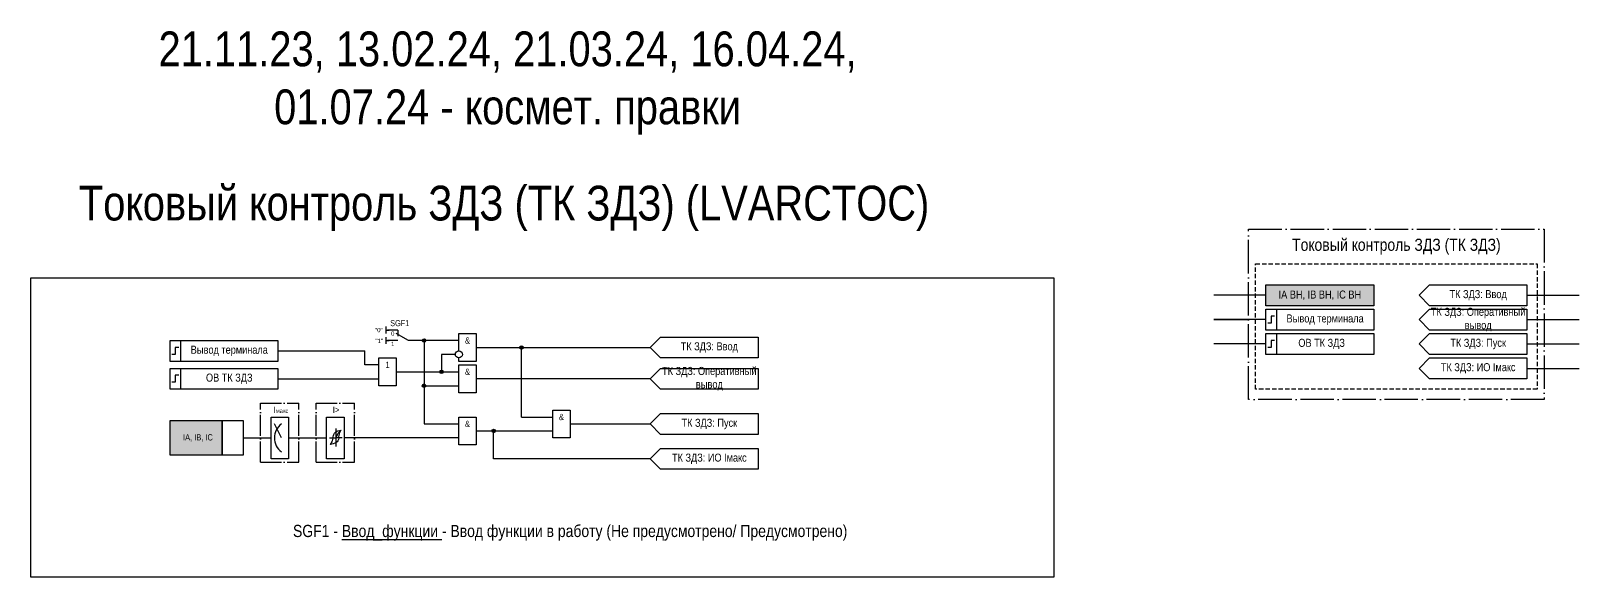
# Model space of a CAD drawing. Header units: millimetres. Extents: x 0 to 924, y 0 to 157.
# Drawn here: x 0 to 445, y 0 to 157 of the extents above; entities that cross this region are included whole.
import ezdxf
from ezdxf.enums import TextEntityAlignment as Align

# ---------------------------------------------------------------- set-up
doc = ezdxf.new("R2010")
doc.units = ezdxf.units.MM
doc.linetypes.add('ACAD_ISO04W100', pattern=[30, 24, -3, 0, -3])
doc.linetypes.add('штриховая2', pattern=[0.375, 0.25, -0.125])
doc.layers.add('TEXT', color=7, linetype='Continuous', lineweight=25)
doc.layers.add('Основная', color=7, linetype='Continuous')
doc.styles.add('1.8_Gost_RD', font='ARIALN.TTF', dxfattribs={"height": 1.8})
doc.styles.add('2.5_Gost_RD', font='ARIALN.TTF', dxfattribs={"height": 2.5})
doc.styles.add('3.5_Gost_RD', font='ARIALN.TTF', dxfattribs={"height": 3.5})
doc.styles.add('Вывод', font='ARIALN.TTF', dxfattribs={"height": 2.5})
doc.styles.add('Компонент', font='ARIALN.TTF', dxfattribs={"height": 3.5})

# ---------------------------------------------------------------- blocks, each defined once
blk = doc.blocks.new('*U79')
at = {"layer": 'Основная', "color": 0}
blk.add_line((0, 0), (7, 4), dxfattribs=at)
at = {"layer": 'Основная', "ltscale": 0.35}
blk.add_line((6, 6), (6, 2.5), dxfattribs=at)
blk = doc.blocks.new('*U81')
at = {"layer": 'Основная', "color": 0}
for p, q in [((-3, 6), (-9, 6)), ((-3, 0), (-9, 0)), ((9, 0), (3, 0))]:
    blk.add_line(p, q, dxfattribs=at)
at = {"layer": 'Основная', "ltscale": 0.25, "xscale": -1}
blk.add_blockref('*U79', (3, 0), dxfattribs=at)
at = {"layer": 'Основная'}
for tag, height, style, p in [('ОУ', 3.5, 'Компонент', (-2, 10)), ('В1', 2.5, 'Вывод', (-14, 6)), ('В2', 2.5, 'Вывод', (-6, 4)), ('В3', 2.5, 'Вывод', (-6, -2))]:
    blk.add_attdef(tag, text='', height=height, dxfattribs=dict(at, style=style)).set_placement(p, align=Align.MIDDLE_CENTER)
blk = doc.blocks.new('Точка')
at = {"ltscale": 100}
h = blk.add_hatch(color=256, dxfattribs=at)
h.dxf.hatch_style = 1
edge = h.paths.add_edge_path()
edge.add_arc((0, 0), 0.5, 0, 360)
blk.add_circle((0, 0), 0.5, dxfattribs=at)
blk = doc.blocks.new('*U70')
at = {"layer": 'Основная', "linetype": 'ACAD_ISO04W100', "ltscale": 0.25}
for p, q in [((0, 0), (11, 0)), ((0, -17), (0, 0)), ((11, -17), (11, 0)), ((0, -17), (11, -17))]:
    blk.add_line(p, q, dxfattribs=at)
at = {"layer": 'Основная', "style": 'Компонент'}
blk.add_attdef('ОУ', text='', height=3.5, dxfattribs=at).set_placement((11, 0), align=Align.MIDDLE_CENTER)

msp = doc.modelspace()

# ---------------------------------------------------------------- hatches: boundary and pattern name
at = {"ltscale": 100, "true_color": 0xef8637}
h = msp.add_hatch(color=30, dxfattribs=at)
h.dxf.hatch_style = 1
h.paths.add_polyline_path([(355, 84), (386, 84), (386, 78), (355, 78)])
at = {"ltscale": 100, "true_color": 0xf7941d}
h = msp.add_hatch(color=30, dxfattribs=at)
h.dxf.hatch_style = 1
h.paths.add_polyline_path([(40, 45), (55, 45), (55, 35), (40, 35)])

# ---------------------------------------------------------------- linework, layer by layer
at = {"ltscale": 100}
for p, q in [((355, 81), (340, 81)), ((430, 81), (445, 81)), ((102, 72), (102, 70)), ((355, 74), (340, 74)), ((340, 74), (350, 74)), ((430, 74), (445, 74)), ((102, 71), (103, 71)), ((102, 69), (102, 67)), ((102, 68), (103, 68)), ((123, 68), (111, 68)), ((113, 68), (113, 55)), ((181, 69), (178, 66)), ((181, 69), (209, 69)), ((209, 69), (209, 63)), ((355, 67), (340, 67)), ((402, 70), (399, 67)), ((399, 67), (402, 64)), ((402, 70), (430, 70)), ((430, 67), (445, 67)), ((71, 65), (96, 65)), ((96, 61), (96, 65)), ((118, 64), (118, 59)), ((122, 64), (118, 64)), ((128, 66), (178, 66)), ((141, 46), (141, 66)), ((178, 66), (181, 63)), ((209, 63), (181, 63)), ((402, 63), (399, 60)), ((402, 63), (430, 63)), ((100, 61), (96, 61)), ((105, 59), (123, 59)), ((181, 60), (178, 57)), ((181, 60), (209, 60)), ((209, 60), (209, 54)), ((399, 60), (402, 57)), ((430, 60), (445, 60)), ((71, 57), (100, 57)), ((113, 55), (123, 55)), ((113, 55), (113, 44)), ((178, 57), (128, 57)), ((178, 57), (181, 54)), ((209, 54), (181, 54)), ((69, 44.5), (69, 46)), ((69, 46), (74, 46)), ((69, 37), (69, 45)), ((74, 46), (74, 40)), ((85, 44.5), (85, 46)), ((85, 46), (90, 46)), ((85, 37), (85, 45)), ((90, 46), (90, 40)), ((141, 46), (150, 46)), ((181, 47), (178, 44)), ((181, 47), (209, 47)), ((113, 44), (123, 44)), ((128, 42), (150, 42)), ((133, 34), (133, 42)), ((155, 44), (178, 44)), ((178, 44), (181, 41)), ((61, 40), (69, 40)), ((69, 34), (69, 37)), ((74, 40), (74, 34)), ((85, 34), (85, 37)), ((90, 40), (90, 34)), ((123, 40), (90, 40)), ((181, 37), (178, 34)), ((181, 37), (209, 37)), ((74, 34), (69, 34)), ((90, 34), (85, 34)), ((178, 34), (133, 34)), ((178, 34), (181, 31))]:
    msp.add_line(p, q, dxfattribs=at)
at = {"color": 7, "ltscale": 100}
for p, q in [((72, 40), (70, 44)), ((74, 40), (85, 40)), ((85.79, 40), (87.6, 40)), ((89.42, 40), (87.6, 40))]:
    msp.add_line(p, q, dxfattribs=at)
msp.add_line((87.6, 42.72), (87.6, 37.52))
at = {"color": 251, "linetype": 'ACAD_ISO04W100', "lineweight": 30, "ltscale": 0.4, "true_color": 0x58595b}
msp.add_lwpolyline([(350, 100), (435, 100), (435, 51), (350, 51)], close=True, dxfattribs=at)
at = {"linetype": 'штриховая2', "ltscale": 5}
msp.add_lwpolyline([(352, 90), (433, 90), (433, 54), (352, 54)], close=True, dxfattribs=at)
at = {"color": 3, "ltscale": 100}
msp.add_lwpolyline([(0, 86), (294, 86), (294, 0), (0, 0)], close=True, dxfattribs=at)
at = {"ltscale": 100}
for points in [[(355, 84), (386, 84), (386, 78), (355, 78)], [(355, 77), (358, 77), (358, 71), (355, 71)], [(355, 77), (386, 77), (386, 71), (355, 71)], [(40, 68), (43, 68), (43, 62), (40, 62)], [(40, 68), (71, 68), (71, 62), (40, 62)], [(355, 70), (358, 70), (358, 64), (355, 64)], [(355, 70), (386, 70), (386, 64), (355, 64)], [(40, 60), (43, 60), (43, 54), (40, 54)], [(40, 60), (71, 60), (71, 54), (40, 54)], [(40, 45), (55, 45), (55, 35), (40, 35)], [(55, 45), (61, 45), (61, 35), (55, 35)], [(123, 46), (128, 46), (128, 38), (123, 38)], [(150, 48), (155, 48), (155, 40), (150, 40)], [(178, 34), (181, 37), (209, 37), (209, 31), (181, 31), (178, 34)]]:
    msp.add_lwpolyline(points, close=True, dxfattribs=at)
for points in [[(399, 81), (402, 84), (430, 84), (430, 78), (402, 78), (399, 81)], [(399, 74), (402, 77), (430, 77), (430, 71), (402, 71), (399, 74)], [(123, 67), (123, 70), (128, 70), (128, 62), (123, 62), (123, 63)], [(123, 65), (123, 67)], [(399, 67), (402, 70), (430, 70), (430, 64), (402, 64), (399, 67)], [(100, 63), (100, 63), (105, 63), (105, 55), (100, 55), (100, 63)], [(399, 60), (402, 63), (430, 63), (430, 57), (402, 57), (399, 60)], [(123, 54), (123, 61), (128, 61), (128, 53), (123, 53), (123, 54)], [(178, 44), (181, 47), (209, 47), (209, 41), (181, 41), (178, 44)]]:
    msp.add_lwpolyline(points, dxfattribs=at)
at = {"lineweight": 30, "ltscale": 100}
for points in [[(357.5, 75), (356.5, 75), (356.5, 73), (355.5, 73)], [(357.5, 68), (356.5, 68), (356.5, 66), (355.5, 66)], [(42.5, 66), (41.5, 66), (41.5, 64), (40.5, 64)], [(42.5, 58), (41.5, 58), (41.5, 56), (40.5, 56)]]:
    msp.add_lwpolyline(points, dxfattribs=at)
at = {"ltscale": 100}
msp.add_circle((123, 64), 1, dxfattribs=at)
at = {"color": 7, "ltscale": 100}
msp.add_arc((75, 40), 5, 126.8699, 233.1301, dxfattribs=at)
for points in [[(86.8, 39.92), (86.95, 40.71), (87.44, 41.54), (89.2, 42.26)], [(87.6, 40), (88, 40.72), (88.47, 41.6), (89.2, 42.26)], [(88.48, 39.92), (88.6, 40.71), (88.81, 41.54), (89.2, 42.26)], [(86.8, 39.92), (86.6, 39.13), (86, 38.12)], [(88.48, 39.92), (88.25, 39.13), (87.76, 38.67), (86, 38.12)]]:
    msp.add_spline(points, degree=3)

# ---------------------------------------------------------------- block references
at = {"ltscale": 100}
for p in [(113, 68), (141, 66), (118, 59), (113, 55), (133, 42)]:
    msp.add_blockref('Точка', p, dxfattribs=at)
at = {"layer": 'Основная', "ltscale": 0.25, "xscale": 0.5, "yscale": 0.5, "zscale": 0.5}
msp.add_blockref('*U81', (107, 68), dxfattribs=at).add_auto_attribs({'ОУ': 'SGF1', 'В1': '"0"', 'В2': '0', 'В3': '1'})
at = {"layer": 'Основная', "ltscale": 0.25}
for p in [(66, 50), (82, 50)]:
    msp.add_blockref('*U70', p, dxfattribs=at)

# ---------------------------------------------------------------- texts
at = {"color": 30, "ltscale": 100, "style": '3.5_Gost_RD'}
for s, insert, char_height, width, attachment_point in [('{\\C3;21.11.23, 13.02.24, 21.03.24, 16.04.24, 01.07.24 - космет. правки}', (137, 142), 10, 240, 5), ('SGF1 - {\\LВвод_функции} - Ввод функции в работу (Не предусмотрено/ Предусмотрено)', (155, 15), 3.5, 206.7768, 2)]:
    msp.add_mtext(s, dxfattribs=dict(at, insert=insert, char_height=char_height, width=width, attachment_point=attachment_point))
at = {"color": 2, "ltscale": 100, "insert": (136, 106), "char_height": 10, "width": 240, "attachment_point": 5, "style": '3.5_Gost_RD'}
msp.add_mtext('{\\C3;Токовый контроль ЗДЗ (ТК ЗДЗ) (LVARCTOC)}', dxfattribs=at)
at = {"color": 30, "ltscale": 100, "true_color": 0xef8637, "insert": (392.5, 95), "char_height": 3.5, "width": 85, "attachment_point": 5, "style": '3.5_Gost_RD'}
msp.add_mtext('{\\C30;\\c1938679;Токовый контроль ЗДЗ (ТК ЗДЗ)}', dxfattribs=at)
at = {"color": 0, "ltscale": 100, "char_height": 2.3, "attachment_point": 5, "style": '2.5_Gost_RD'}
for s, insert, width in [('{\\C256;IA ВН, IB ВН, IC ВН}', (370.5, 81), 31), ('{\\C256;Вывод терминала}', (372, 74), 28)]:
    msp.add_mtext(s, dxfattribs=dict(at, insert=insert, width=width))
at = {"ltscale": 100, "attachment_point": 5, "style": '2.5_Gost_RD'}
for s, insert, char_height, width in [('ТК ЗДЗ: Ввод', (416, 81), 2.3, 28), ('ТК ЗДЗ: Оперативный вывод', (416, 74), 2.3, 28), ('&', (125.5, 68), 1.8, 5), ('ТК ЗДЗ: Ввод', (195, 66), 2.3, 28), ('ОВ ТК ЗДЗ ', (371, 67), 2.3, 28), ('ТК ЗДЗ: Пуск', (416, 67), 2.3, 28), ('Вывод терминала', (57, 65), 2.3, 28), ('ОВ ТК ЗДЗ ', (57, 57), 2.3, 28), ('1', (102.5, 61), 1.8, 5), ('&', (125.5, 59), 1.8, 5), ('ТК ЗДЗ: Оперативный вывод', (195, 57), 2.3, 28), ('ТК ЗДЗ: ИО Iмакс', (416, 60), 2.3, 28), ('&', (125.5, 44), 1.8, 5), ('&', (152.5, 46), 1.8, 5), ('ТК ЗДЗ: Пуск', (195, 44), 2.3, 28), ('ТК ЗДЗ: ИО Iмакс', (195, 34), 2.3, 24.6504)]:
    msp.add_mtext(s, dxfattribs=dict(at, insert=insert, char_height=char_height, width=width))
at = {"ltscale": 100, "insert": (99, 68.5), "char_height": 1.25, "attachment_point": 1, "style": '3.5_Gost_RD'}
msp.add_mtext_dynamic_manual_height_columns('"1"', width=2, gutter_width=17.5, heights=[0], dxfattribs=at)
at = {"color": 7, "ltscale": 100, "char_height": 1.8, "attachment_point": 1, "style": '1.8_Gost_RD'}
for s, insert in [('\\pi2.7859;I{\\H0.66667x;макс}', (67, 49)), ('\\pi4.7676;I>', (82, 49))]:
    msp.add_mtext_dynamic_manual_height_columns(s, width=11, gutter_width=17.5, heights=[0], dxfattribs=dict(at, insert=insert))
at = {"layer": 'TEXT', "color": 0, "ltscale": 100, "insert": (48, 40), "char_height": 2.5, "width": 16.4803, "attachment_point": 5, "style": '2.5_Gost_RD'}
msp.add_mtext('{\\H0.72x;IA, IB, IC}', dxfattribs=at)

doc.saveas('drawing.dxf')
